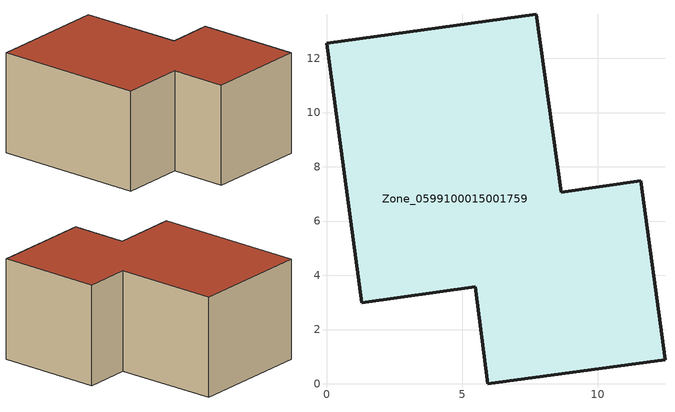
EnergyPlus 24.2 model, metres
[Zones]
Zone_0599100015001759
 floor ground (C_G): 12.48,0.89 5.95,0 5.48,3.57 1.3,3 0,12.55 7.74,13.62 8.65,7.05 11.59,7.49 z1.24
 wall outside (C_F): 8.65,7.05 7.74,13.62 0,12.55 1.3,3 5.48,3.57 5.95,0 12.48,0.89 11.59,7.49 8.65,7.05 z1.24:7.72
 roof outside (C_R): 12.48,0.89 11.59,7.49 8.65,7.05 7.74,13.62 0,12.55 1.3,3 5.48,3.57 5.95,0 z7.72
[BUILDING]
Pand.0599100015001759: North Axis=0; Terrain=City; Loads Convergence Tolerance Value=0.04; Temperature Convergence Tolerance Value=0.4; Solar Distribution=FullExterior; Maximum Number of Warmup Days=25; Minimum Number of Warmup Days=1
[Site:Location]
Rotterdam.The.Hague.AP_ZH_NLD Design_Conditions: Latitude=51.96; Longitude=4.45; Time Zone=1; Elevation=-4.5
[SITE:GROUNDTEMPERATURE:BUILDINGSURFACE]
18, 18, 18, 18, 18, 18, 18, 18, 18, 18, 18, 18
[MATERIAL] Thermal Absorptance=0.9; Solar Absorptance=0.7; Visible Absorptance=0.7
Name | Roughness | Thickness | Conductivity | Density | Specific Heat
G.D.1992-2005 | MediumSmooth | 0.15 | 0.06 | 540 | 1210
F.D.1992-2005 | Rough | 0.3 | 0.12 | 1920 | 840
R.D.1992-2005 | MediumRough | 0.2 | 0.08 | 1500 | 1000
[CONSTRUCTION]
C_G: G.D.1992-2005
C_F: F.D.1992-2005
C_R: R.D.1992-2005
[ZONE]
Zone_0599100015001759: Type=1; Multiplier=1; Ceiling Height=Autocalculate; Volume=Autocalculate; Floor Area=autocalculate; Part of Total Floor Area=Yes
[ZONEINFILTRATION:DESIGNFLOWRATE]
Infil_Zone_0599100015001759: Zone or ZoneList or Space or SpaceList=Zone_0599100015001759; Schedule=AlwaysOn; Design Flow Rate Calculation Method=Flow/Area; Flow Rate per Floor Area=0.0021; Constant Term Coefficient=1; Temperature Term Coefficient=0; Velocity Term Coefficient=0; Velocity Squared Term Coefficient=0
[HVACTEMPLATE:ZONE:IDEALLOADSAIRSYSTEM]
Zone_0599100015001759: Maximum Heating Supply Air Temperature=50; Minimum Cooling Supply Air Temperature=13; Maximum Heating Supply Air Humidity Ratio=0.0156; Minimum Cooling Supply Air Humidity Ratio=0.0077; Heating Limit=NoLimit; Cooling Limit=NoLimit; Dehumidification Control Type=ConstantSensibleHeatRatio; Cooling Sensible Heat Ratio=0.7; Dehumidification Setpoint=60; Humidification Control Type=None; Humidification Setpoint=30; Outdoor Air Method=None; Outdoor Air Flow Rate per Person=0.00944; Outdoor Air Flow Rate per Zone Floor Area=0; Outdoor Air Flow Rate per Zone=0; Demand Controlled Ventilation Type=None; Outdoor Air Economizer Type=NoEconomizer; Heat Recovery Type=None; Sensible Heat Recovery Effectiveness=0.7; Latent Heat Recovery Effectiveness=0.65
[ZONECONTROL:THERMOSTAT]
ThermostatControl_Zone_0599100015001759: Zone or ZoneList=Zone_0599100015001759; Control Type Schedule=DualSetpointControlType; Control 1=Thermostat_Zone_0599100015001759; Temperature Difference Between Cutout And Setpoint=0
[THERMOSTATSETPOINT:DUALSETPOINT]
Thermostat_Zone_0599100015001759: Heating Setpoint Temperature Schedule=HeatingSetpoint_Zone_0599100015001759; Cooling Setpoint Temperature Schedule=CoolingSetpoint_Zone_0599100015001759
[SCHEDULE:COMPACT]
HeatingSetpoint_Zone_0599100015001759: Through: 12/31, For: AllDays, Until: 24:00, 21
CoolingSetpoint_Zone_0599100015001759: Through: 12/31, For: AllDays, Until: 24:00, 24
DualSetpointControlType: Through: 12/31, For: AllDays, Until: 24:00, 4
AlwaysOn: Through: 12/31, For: AllDays, Until: 24:00, 1
